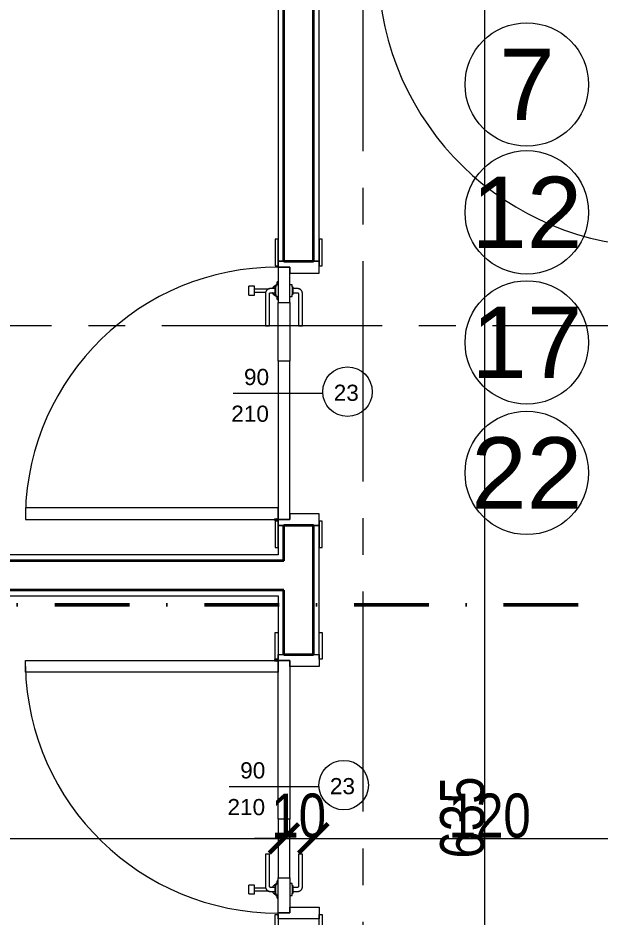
# Model space of a CAD drawing. Header units: millimetres. Extents: x 1373 to 40779, y 1939 to 6439.
# Drawn here: x 13699.9 to 13898, y 4015.2 to 4321.4 of the extents above; entities that cross this region are included whole.
import ezdxf
from ezdxf.enums import TextEntityAlignment as Align

# ---------------------------------------------------------------- set-up
doc = ezdxf.new("R2010")
doc.units = ezdxf.units.MM
doc.linetypes.add('DASHDOTX2', pattern=[50.8, 25.4, -12.7, 0, -12.7])
doc.linetypes.add('IMPORT-CENTER2', pattern=[112.5, 75, -12.5, 12.5, -12.5])
for name, color, linetype, lineweight in [('A-DETL', 6, 'Continuous', 30), ('A-DOOR', 31, 'Continuous', 18), ('A-DOOR-FRAM', 31, 'Continuous', 18), ('A-DOOR-IDEN', 31, 'Continuous', 18), ('A-WALL', 20, 'Continuous', 9), ('A-WALL-FNSH', 113, 'Continuous', 18), ('ESYA', 3, 'Continuous', 25), ('kest', 4, 'DASHDOTX2', 50), ('OLCUIC', 241, 'Continuous', 20), ('S-GRID', 252, 'IMPORT-CENTER2', 5)]:
    doc.layers.add(name, color=color, linetype=linetype, lineweight=lineweight)
doc.layers.add('Çember', color=7, linetype='Continuous')
doc.styles.add('50', font='arial.ttf', dxfattribs={"width": 0.8})
doc.styles.add('arial_1_18', font='arial.ttf', dxfattribs={"height": 0.2})
doc.styles.add('Arial_4', font='arial.ttf', dxfattribs={"height": 5.5})
doc.dimstyles.new('NERGİS', dxfattribs={"dimtxt": 15, "dimasz": 10, "dimexe": 20, "dimexo": 150, "dimgap": 0, "dimtad": 1, "dimdec": 0, "dimzin": 1, "dimtxsty": '50', "dimblk": 'ARCHTICK', "dimcen": 0, "dimse1": 1, "dimse2": 1, "dimclrd": 56, "dimclrt": 56, "dimazin": 3, "dimtfac": 1, "dimtdec": 0, "dimtix": 1, "dimtmove": 2, "dimatfit": 2, "dimldrblk": 'DOTSMALL', "dimlwd": 0, "dimlwe": -1, "dimarcsym": 0})

# ---------------------------------------------------------------- blocks, each defined once
blk = doc.blocks.new('_MB_KAPI_CAMLI_B - _m_kapı_100_camlı-2073306-1_ NORMAL KAT')
at = {"layer": 'A-DOOR'}
for p, q in [((34, -3.7), (23, -3.7)), ((23, -3.7), (23, -5.1)), ((23, -5.1), (34, -5.1)), ((34.3, -5.4), (34.3, -6.9)), ((35.7, -6.9), (35.7, -5.4)), ((-53, -12), (-53, -8)), ((-53, -8), (11, -8)), ((11, -8), (11, -12)), ((31, -8), (11, -8)), ((31, -12), (31, -8)), ((31, -8), (43, -8)), ((33, -7.2), (33, -8)), ((33.09, -7.2), (33, -7.2)), ((33.67, -7.2), (33, -7.2)), ((33.67, -7.2), (36.33, -7.2)), ((33.78, -6.9), (33.78, -7.2)), ((33.94, -6.9), (33.78, -6.9)), ((36.22, -6.9), (33.78, -6.9)), ((36.22, -6.9), (36.06, -6.9)), ((36.22, -7.2), (36.22, -6.9)), ((37, -7.2), (36.33, -7.2)), ((37, -7.2), (36.91, -7.2)), ((37, -8), (37, -7.2)), ((43, -8), (43, -12)), ((-53, -108), (-53, -12)), ((-53, -12), (-49, -12)), ((11, -12), (-53, -12)), ((-49, -12), (-49, -108)), ((11, -12), (31, -12)), ((43, -12), (31, -12)), ((32, -12), (32, -12.3)), ((33, -12), (33, -12.8)), ((37, -12.8), (37, -12)), ((38, -12.3), (38, -12)), ((45, -12), (43, -12)), ((34, -14.9), (23, -14.9)), ((23, -14.9), (23, -16.3)), ((33.04, -12.3), (32, -12.3)), ((33, -12.8), (33.67, -12.8)), ((33, -12.8), (33.09, -12.8)), ((36.33, -12.8), (33.67, -12.8)), ((33.78, -12.8), (33.78, -13.1)), ((33.78, -13.1), (36.22, -13.1)), ((33.78, -13.1), (33.94, -13.1)), ((34.3, -13.1), (34.3, -14.6)), ((35.5, -20), (35.5, -15)), ((35.7, -14.6), (35.7, -13.1)), ((36.06, -13.1), (36.22, -13.1)), ((36.22, -13.1), (36.22, -12.8)), ((36.33, -12.8), (37, -12.8)), ((36.91, -12.8), (37, -12.8)), ((38, -12.3), (36.96, -12.3)), ((23, -16.3), (34, -16.3)), ((34.5, -16.05), (34.5, -20)), ((33.5, -20), (33.5, -22)), ((35, -20), (33.5, -20)), ((36.5, -20), (35, -20)), ((36.5, -22), (36.5, -20)), ((35, -22), (33.5, -22)), ((36.5, -22), (35, -22)), ((-49, -108), (-53, -108))]:
    blk.add_line(p, q, dxfattribs=at)
at = {"layer": 'A-DOOR', "flags": 128}
for points in [[(35.7, -5.4), (35.7, -5.33), (35.69, -5.26), (35.69, -5.2), (35.68, -5.13), (35.67, -5.06), (35.65, -5), (35.63, -4.93), (35.61, -4.87), (35.59, -4.8), (35.57, -4.74), (35.54, -4.68), (35.51, -4.61), (35.48, -4.56), (35.44, -4.5), (35.4, -4.44), (35.36, -4.38), (35.32, -4.33), (35.28, -4.28), (35.23, -4.23), (35.18, -4.18), (35.13, -4.13), (35.08, -4.09), (35.03, -4.05), (34.97, -4.01), (34.92, -3.97), (34.86, -3.93), (34.8, -3.9), (34.74, -3.87), (34.68, -3.84), (34.62, -3.82), (34.55, -3.79), (34.49, -3.77), (34.42, -3.75), (34.36, -3.74), (34.29, -3.72), (34.22, -3.71), (34.15, -3.71), (34.09, -3.7), (34.02, -3.7), (34, -3.7)], [(34, -5.1), (34.01, -5.1), (34.02, -5.1), (34.04, -5.1), (34.05, -5.1), (34.06, -5.11), (34.07, -5.11), (34.08, -5.11), (34.09, -5.12), (34.11, -5.12), (34.12, -5.12), (34.13, -5.13), (34.14, -5.13), (34.15, -5.14), (34.16, -5.15), (34.17, -5.15), (34.18, -5.16), (34.19, -5.17), (34.2, -5.17), (34.21, -5.18), (34.22, -5.19), (34.22, -5.2), (34.23, -5.21), (34.24, -5.22), (34.25, -5.23), (34.25, -5.24), (34.26, -5.25), (34.26, -5.26), (34.27, -5.27), (34.28, -5.28), (34.28, -5.29), (34.28, -5.3), (34.29, -5.31), (34.29, -5.33), (34.29, -5.34), (34.3, -5.35), (34.3, -5.36), (34.3, -5.37), (34.3, -5.38), (34.3, -5.4), (34.3, -5.4)], [(33.08, -12.55), (33.06, -12.47), (33.04, -12.39), (33.02, -12.31), (33.02, -12.3)], [(34.19, -13.83), (34.12, -13.8), (34.05, -13.76), (33.98, -13.72), (33.91, -13.68), (33.85, -13.63), (33.78, -13.59), (33.72, -13.54), (33.66, -13.48), (33.6, -13.43), (33.54, -13.37), (33.49, -13.31), (33.44, -13.25), (33.39, -13.19), (33.34, -13.12), (33.3, -13.06), (33.26, -12.99), (33.22, -12.92), (33.19, -12.84), (33.15, -12.77)], [(34, -16.3), (34.07, -16.3), (34.14, -16.29), (34.2, -16.29), (34.27, -16.28), (34.34, -16.27), (34.4, -16.25), (34.47, -16.23), (34.53, -16.21), (34.6, -16.19), (34.66, -16.17), (34.72, -16.14), (34.79, -16.11), (34.84, -16.08), (34.9, -16.04), (34.96, -16), (35.02, -15.96), (35.07, -15.92), (35.12, -15.88), (35.17, -15.83), (35.22, -15.78), (35.27, -15.73), (35.31, -15.68), (35.35, -15.63), (35.39, -15.57), (35.43, -15.52), (35.47, -15.46), (35.5, -15.4), (35.53, -15.34), (35.56, -15.28), (35.58, -15.22), (35.61, -15.15), (35.63, -15.09), (35.65, -15.02), (35.66, -14.96), (35.68, -14.89), (35.69, -14.82), (35.69, -14.75), (35.7, -14.69), (35.7, -14.62), (35.7, -14.6)], [(34.3, -14.6), (34.3, -14.61), (34.3, -14.62), (34.3, -14.64), (34.3, -14.65), (34.29, -14.66), (34.29, -14.67), (34.29, -14.68), (34.28, -14.69), (34.28, -14.71), (34.28, -14.72), (34.27, -14.73), (34.27, -14.74), (34.26, -14.75), (34.25, -14.76), (34.25, -14.77), (34.24, -14.78), (34.23, -14.79), (34.23, -14.8), (34.22, -14.81), (34.21, -14.82), (34.2, -14.82), (34.19, -14.83), (34.18, -14.84), (34.17, -14.85), (34.16, -14.85), (34.15, -14.86), (34.14, -14.86), (34.13, -14.87), (34.12, -14.88), (34.11, -14.88), (34.1, -14.88), (34.09, -14.89), (34.07, -14.89), (34.06, -14.89), (34.05, -14.9), (34.04, -14.9), (34.03, -14.9), (34.02, -14.9), (34, -14.9), (34, -14.9)], [(34.32, -13.91), (34.3, -13.9), (34.29, -13.88), (34.27, -13.87), (34.25, -13.86), (34.23, -13.85), (34.21, -13.84), (34.2, -13.83), (34.19, -13.83)], [(35.81, -13.83), (35.79, -13.84), (35.77, -13.85), (35.75, -13.86), (35.73, -13.87), (35.72, -13.88), (35.7, -13.89), (35.68, -13.91)], [(36.82, -12.83), (36.78, -12.91), (36.74, -12.98), (36.7, -13.05), (36.66, -13.11), (36.62, -13.18), (36.57, -13.24), (36.52, -13.3), (36.46, -13.36), (36.41, -13.42), (36.35, -13.48), (36.29, -13.53), (36.23, -13.58), (36.16, -13.63), (36.1, -13.67), (36.03, -13.72), (35.96, -13.75), (35.89, -13.79), (35.82, -13.83), (35.81, -13.83)], [(36.98, -12.3), (36.96, -12.38), (36.95, -12.46), (36.93, -12.53), (36.9, -12.61)]]:
    blk.add_lwpolyline(points, dxfattribs=at)
at = {"layer": 'A-DOOR'}
blk.add_circle((-53.06, -12.77), 0.42, dxfattribs=at)
blk.add_arc((-53, -12), 96.02, 271.2913, 0, dxfattribs=at)
at = {"layer": 'A-DOOR-FRAM'}
for p, q in [((-62.5, 12), (-62.5, 13)), ((-62.5, 13), (-53.5, 13)), ((-53.5, 13), (-53.5, 12)), ((43.5, 12), (43.5, 13)), ((43.5, 13), (52.5, 13)), ((52.5, 13), (52.5, 12)), ((-53.5, 12), (-62.5, 12)), ((-55, -12), (-55, 12)), ((-55, 12), (-51, 12)), ((-51, 12), (-51, -8)), ((41, 12), (45, 12)), ((41, -8), (41, 12)), ((52.5, 12), (43.5, 12)), ((45, 12), (45, -12)), ((-53, -8), (-53, -12)), ((-51, -8), (-53, -8)), ((43, -8), (41, -8)), ((43, -12), (43, -8)), ((-62.5, -12), (-53.5, -12)), ((-62.5, -13), (-62.5, -12)), ((-53, -12), (-55, -12)), ((-53.5, -12), (-53.5, -13)), ((45, -12), (43, -12)), ((43.5, -12), (52.5, -12)), ((43.5, -13), (43.5, -12)), ((52.5, -12), (52.5, -13)), ((-53.5, -13), (-62.5, -13)), ((52.5, -13), (43.5, -13))]:
    blk.add_line(p, q, dxfattribs=at)
blk = doc.blocks.new('_MB_KAPI_CAMLI_B - _m_kapı_90_camlı-2078664-1_ NORMAL KAT')
at = {"layer": 'A-DOOR'}
for p, q in [((-44, 93), (-48, 93)), ((-48, 93), (-48, 7)), ((-44, 7), (-44, 93)), ((28.5, 17), (28.5, 15)), ((28.5, 17), (30, 17)), ((30, 17), (31.5, 17)), ((31.5, 15), (31.5, 17)), ((28.5, 15), (30, 15)), ((29.5, 15), (29.5, 11.05)), ((30, 15), (31.5, 15)), ((30.5, 10), (30.5, 15)), ((29, 11.3), (18, 11.3)), ((18, 11.3), (18, 9.9)), ((18, 9.9), (29, 9.9)), ((29.3, 9.6), (29.3, 8.1)), ((30.7, 8.1), (30.7, 9.6)), ((-48, 7), (-44, 7)), ((6, 7), (-48, 7)), ((-48, 7), (-48, 3)), ((6, 3), (6, 7)), ((6, 7), (26, 7)), ((38, 7), (26, 7)), ((26, 7), (26, 3)), ((27, 7.3), (27, 7)), ((27, 7.3), (28.04, 7.3)), ((28, 7.8), (28, 7)), ((28.09, 7.8), (28, 7.8)), ((28.67, 7.8), (28, 7.8)), ((28.67, 7.8), (31.33, 7.8)), ((28.78, 8.1), (28.78, 7.8)), ((28.94, 8.1), (28.78, 8.1)), ((31.22, 8.1), (28.78, 8.1)), ((31.22, 8.1), (31.06, 8.1)), ((31.22, 7.8), (31.22, 8.1)), ((32, 7.8), (31.33, 7.8)), ((32, 7.8), (31.91, 7.8)), ((31.96, 7.3), (33, 7.3)), ((32, 7), (32, 7.8)), ((33, 7), (33, 7.3)), ((40, 7), (38, 7)), ((38, 3), (38, 7)), ((-48, 3), (6, 3)), ((26, 3), (6, 3)), ((29, 0.1), (18, 0.1)), ((18, 0.1), (18, -1.3)), ((26, 3), (38, 3)), ((28, 3), (28, 2.2)), ((28, 2.2), (28.67, 2.2)), ((28, 2.2), (28.09, 2.2)), ((31.33, 2.2), (28.67, 2.2)), ((28.78, 2.2), (28.78, 1.9)), ((28.78, 1.9), (31.22, 1.9)), ((28.78, 1.9), (28.94, 1.9)), ((29.3, 1.9), (29.3, 0.4)), ((30.7, 0.4), (30.7, 1.9)), ((31.06, 1.9), (31.22, 1.9)), ((31.22, 1.9), (31.22, 2.2)), ((31.33, 2.2), (32, 2.2)), ((31.91, 2.2), (32, 2.2)), ((32, 2.2), (32, 3)), ((18, -1.3), (29, -1.3))]:
    blk.add_line(p, q, dxfattribs=at)
at = {"layer": 'A-DOOR', "flags": 128}
for points in [[(30.7, 9.6), (30.7, 9.67), (30.69, 9.74), (30.69, 9.8), (30.68, 9.87), (30.67, 9.94), (30.65, 10), (30.63, 10.07), (30.61, 10.13), (30.59, 10.2), (30.57, 10.26), (30.54, 10.32), (30.51, 10.39), (30.48, 10.44), (30.44, 10.5), (30.4, 10.56), (30.36, 10.62), (30.32, 10.67), (30.28, 10.72), (30.23, 10.77), (30.18, 10.82), (30.13, 10.87), (30.08, 10.91), (30.03, 10.95), (29.97, 10.99), (29.92, 11.03), (29.86, 11.07), (29.8, 11.1), (29.74, 11.13), (29.68, 11.16), (29.62, 11.18), (29.55, 11.21), (29.49, 11.23), (29.42, 11.25), (29.36, 11.26), (29.29, 11.28), (29.22, 11.29), (29.15, 11.29), (29.09, 11.3), (29.02, 11.3), (29, 11.3)], [(29, 9.9), (29.01, 9.9), (29.02, 9.9), (29.04, 9.9), (29.05, 9.9), (29.06, 9.89), (29.07, 9.89), (29.08, 9.89), (29.09, 9.88), (29.11, 9.88), (29.12, 9.88), (29.13, 9.87), (29.14, 9.87), (29.15, 9.86), (29.16, 9.85), (29.17, 9.85), (29.18, 9.84), (29.19, 9.83), (29.2, 9.83), (29.21, 9.82), (29.22, 9.81), (29.22, 9.8), (29.23, 9.79), (29.24, 9.78), (29.25, 9.77), (29.25, 9.76), (29.26, 9.75), (29.26, 9.74), (29.27, 9.73), (29.28, 9.72), (29.28, 9.71), (29.28, 9.7), (29.29, 9.69), (29.29, 9.67), (29.29, 9.66), (29.3, 9.65), (29.3, 9.64), (29.3, 9.63), (29.3, 9.62), (29.3, 9.6), (29.3, 9.6)], [(28.02, 7.3), (28.04, 7.38), (28.05, 7.46), (28.07, 7.53), (28.1, 7.61)], [(28.18, 7.83), (28.22, 7.91), (28.26, 7.98), (28.3, 8.05), (28.34, 8.11), (28.38, 8.18), (28.43, 8.24), (28.48, 8.3), (28.54, 8.36), (28.59, 8.42), (28.65, 8.48), (28.71, 8.53), (28.77, 8.58), (28.84, 8.63), (28.9, 8.67), (28.97, 8.72), (29.04, 8.75), (29.11, 8.79), (29.18, 8.83), (29.19, 8.83)], [(29.19, 8.83), (29.21, 8.84), (29.23, 8.85), (29.25, 8.86), (29.27, 8.87), (29.28, 8.88), (29.3, 8.89), (29.32, 8.91)], [(30.68, 8.91), (30.7, 8.9), (30.71, 8.88), (30.73, 8.87), (30.75, 8.86), (30.77, 8.85), (30.79, 8.84), (30.8, 8.83), (30.81, 8.83)], [(30.81, 8.83), (30.88, 8.8), (30.95, 8.76), (31.02, 8.72), (31.09, 8.68), (31.15, 8.63), (31.22, 8.59), (31.28, 8.54), (31.34, 8.48), (31.4, 8.43), (31.46, 8.37), (31.51, 8.31), (31.56, 8.25), (31.61, 8.19), (31.66, 8.12), (31.7, 8.06), (31.74, 7.99), (31.78, 7.92), (31.81, 7.84), (31.85, 7.77)], [(31.92, 7.55), (31.94, 7.47), (31.96, 7.39), (31.98, 7.31), (31.98, 7.3)], [(29, -1.3), (29.07, -1.3), (29.14, -1.29), (29.2, -1.29), (29.27, -1.28), (29.34, -1.27), (29.4, -1.25), (29.47, -1.23), (29.53, -1.21), (29.6, -1.19), (29.66, -1.17), (29.72, -1.14), (29.79, -1.11), (29.84, -1.08), (29.9, -1.04), (29.96, -1), (30.02, -0.96), (30.07, -0.92), (30.12, -0.88), (30.17, -0.83), (30.22, -0.78), (30.27, -0.73), (30.31, -0.68), (30.35, -0.63), (30.39, -0.57), (30.43, -0.52), (30.47, -0.46), (30.5, -0.4), (30.53, -0.34), (30.56, -0.28), (30.58, -0.22), (30.61, -0.15), (30.63, -0.09), (30.65, -0.02), (30.66, 0.04), (30.68, 0.11), (30.69, 0.18), (30.69, 0.25), (30.7, 0.31), (30.7, 0.38), (30.7, 0.4)], [(29.3, 0.4), (29.3, 0.39), (29.3, 0.38), (29.3, 0.36), (29.3, 0.35), (29.29, 0.34), (29.29, 0.33), (29.29, 0.32), (29.28, 0.31), (29.28, 0.29), (29.28, 0.28), (29.27, 0.27), (29.27, 0.26), (29.26, 0.25), (29.25, 0.24), (29.25, 0.23), (29.24, 0.22), (29.23, 0.21), (29.23, 0.2), (29.22, 0.19), (29.21, 0.18), (29.2, 0.18), (29.19, 0.17), (29.18, 0.16), (29.17, 0.15), (29.16, 0.15), (29.15, 0.14), (29.14, 0.14), (29.13, 0.13), (29.12, 0.12), (29.11, 0.12), (29.1, 0.12), (29.09, 0.11), (29.07, 0.11), (29.06, 0.11), (29.05, 0.1), (29.04, 0.1), (29.03, 0.1), (29.02, 0.1), (29, 0.1), (29, 0.1)]]:
    blk.add_lwpolyline(points, dxfattribs=at)
at = {"layer": 'A-DOOR'}
blk.add_circle((-48.06, 7.77), 0.42, dxfattribs=at)
blk.add_arc((-48, 7), 86.02, 0, 88.6357, dxfattribs=at)
at = {"layer": 'A-DOOR-FRAM'}
for p, q in [((-48.5, 8), (-57.5, 8)), ((-57.5, 8), (-57.5, 7)), ((-57.5, 7), (-48.5, 7)), ((-48, 7), (-50, 7)), ((-50, 7), (-50, -7)), ((-48.5, 7), (-48.5, 8)), ((-48, 3), (-48, 7)), ((40, 7), (38, 7)), ((38, 7), (38, 3)), ((47.5, 8), (38.5, 8)), ((38.5, 8), (38.5, 7)), ((38.5, 7), (47.5, 7)), ((40, -7), (40, 7)), ((47.5, 7), (47.5, 8)), ((-46, 3), (-48, 3)), ((-46, -7), (-46, 3)), ((38, 3), (36, 3)), ((36, 3), (36, -7)), ((-48.5, -7), (-57.5, -7)), ((-57.5, -7), (-57.5, -8)), ((-57.5, -8), (-48.5, -8)), ((-50, -7), (-46, -7)), ((-48.5, -8), (-48.5, -7)), ((36, -7), (40, -7)), ((47.5, -7), (38.5, -7)), ((38.5, -7), (38.5, -8)), ((38.5, -8), (47.5, -8)), ((47.5, -8), (47.5, -7))]:
    blk.add_line(p, q, dxfattribs=at)
blk = doc.blocks.new('_MB_KAPI_CAMLI_B - _m_kapı_90_camlı-2078673-1_ NORMAL KAT')
at = {"layer": 'A-DOOR'}
for p, q in [((29, 1.3), (18, 1.3)), ((18, 1.3), (18, -0.1)), ((-48, -7), (-48, -3)), ((-48, -3), (6, -3)), ((6, -3), (6, -7)), ((26, -3), (6, -3)), ((18, -0.1), (29, -0.1)), ((26, -7), (26, -3)), ((26, -3), (38, -3)), ((28, -2.2), (28, -3)), ((28.09, -2.2), (28, -2.2)), ((28.67, -2.2), (28, -2.2)), ((28.67, -2.2), (31.33, -2.2)), ((28.78, -1.9), (28.78, -2.2)), ((28.94, -1.9), (28.78, -1.9)), ((31.22, -1.9), (28.78, -1.9)), ((29.3, -0.4), (29.3, -1.9)), ((30.7, -1.9), (30.7, -0.4)), ((31.22, -1.9), (31.06, -1.9)), ((31.22, -2.2), (31.22, -1.9)), ((32, -2.2), (31.33, -2.2)), ((32, -2.2), (31.91, -2.2)), ((32, -3), (32, -2.2)), ((38, -3), (38, -7)), ((-48, -93), (-48, -7)), ((-48, -7), (-44, -7)), ((6, -7), (-48, -7)), ((-44, -7), (-44, -93)), ((6, -7), (26, -7)), ((38, -7), (26, -7)), ((27, -7), (27, -7.3)), ((28.04, -7.3), (27, -7.3)), ((28, -7), (28, -7.8)), ((28, -7.8), (28.67, -7.8)), ((28, -7.8), (28.09, -7.8)), ((31.33, -7.8), (28.67, -7.8)), ((28.78, -7.8), (28.78, -8.1)), ((28.78, -8.1), (31.22, -8.1)), ((28.78, -8.1), (28.94, -8.1)), ((29.3, -8.1), (29.3, -9.6)), ((30.7, -9.6), (30.7, -8.1)), ((31.06, -8.1), (31.22, -8.1)), ((31.22, -8.1), (31.22, -7.8)), ((31.33, -7.8), (32, -7.8)), ((31.91, -7.8), (32, -7.8)), ((33, -7.3), (31.96, -7.3)), ((32, -7.8), (32, -7)), ((33, -7.3), (33, -7)), ((40, -7), (38, -7)), ((29, -9.9), (18, -9.9)), ((18, -9.9), (18, -11.3)), ((18, -11.3), (29, -11.3)), ((29.5, -11.05), (29.5, -15)), ((30.5, -15), (30.5, -10)), ((28.5, -15), (28.5, -17)), ((30, -15), (28.5, -15)), ((31.5, -15), (30, -15)), ((31.5, -17), (31.5, -15)), ((30, -17), (28.5, -17)), ((31.5, -17), (30, -17)), ((-44, -93), (-48, -93))]:
    blk.add_line(p, q, dxfattribs=at)
at = {"layer": 'A-DOOR', "flags": 128}
for points in [[(30.7, -0.4), (30.7, -0.33), (30.69, -0.26), (30.69, -0.2), (30.68, -0.13), (30.67, -0.06), (30.65, 0), (30.63, 0.07), (30.61, 0.13), (30.59, 0.2), (30.57, 0.26), (30.54, 0.32), (30.51, 0.39), (30.48, 0.44), (30.44, 0.5), (30.4, 0.56), (30.36, 0.62), (30.32, 0.67), (30.28, 0.72), (30.23, 0.77), (30.18, 0.82), (30.13, 0.87), (30.08, 0.91), (30.03, 0.95), (29.97, 0.99), (29.92, 1.03), (29.86, 1.07), (29.8, 1.1), (29.74, 1.13), (29.68, 1.16), (29.62, 1.18), (29.55, 1.21), (29.49, 1.23), (29.42, 1.25), (29.36, 1.26), (29.29, 1.28), (29.22, 1.29), (29.15, 1.29), (29.09, 1.3), (29.02, 1.3), (29, 1.3)], [(29, -0.1), (29.01, -0.1), (29.02, -0.1), (29.04, -0.1), (29.05, -0.1), (29.06, -0.11), (29.07, -0.11), (29.08, -0.11), (29.09, -0.12), (29.11, -0.12), (29.12, -0.12), (29.13, -0.13), (29.14, -0.13), (29.15, -0.14), (29.16, -0.15), (29.17, -0.15), (29.18, -0.16), (29.19, -0.17), (29.2, -0.17), (29.21, -0.18), (29.22, -0.19), (29.22, -0.2), (29.23, -0.21), (29.24, -0.22), (29.25, -0.23), (29.25, -0.24), (29.26, -0.25), (29.26, -0.26), (29.27, -0.27), (29.28, -0.28), (29.28, -0.29), (29.28, -0.3), (29.29, -0.31), (29.29, -0.33), (29.29, -0.34), (29.3, -0.35), (29.3, -0.36), (29.3, -0.37), (29.3, -0.38), (29.3, -0.4), (29.3, -0.4)], [(28.08, -7.55), (28.06, -7.47), (28.04, -7.39), (28.02, -7.31), (28.02, -7.3)], [(29.19, -8.83), (29.12, -8.8), (29.05, -8.76), (28.98, -8.72), (28.91, -8.68), (28.85, -8.63), (28.78, -8.59), (28.72, -8.54), (28.66, -8.48), (28.6, -8.43), (28.54, -8.37), (28.49, -8.31), (28.44, -8.25), (28.39, -8.19), (28.34, -8.12), (28.3, -8.06), (28.26, -7.99), (28.22, -7.92), (28.19, -7.84), (28.15, -7.77)], [(29.32, -8.91), (29.3, -8.9), (29.29, -8.88), (29.27, -8.87), (29.25, -8.86), (29.23, -8.85), (29.21, -8.84), (29.2, -8.83), (29.19, -8.83)], [(30.81, -8.83), (30.79, -8.84), (30.77, -8.85), (30.75, -8.86), (30.73, -8.87), (30.72, -8.88), (30.7, -8.89), (30.68, -8.91)], [(31.82, -7.83), (31.78, -7.91), (31.74, -7.98), (31.7, -8.05), (31.66, -8.11), (31.62, -8.18), (31.57, -8.24), (31.52, -8.3), (31.46, -8.36), (31.41, -8.42), (31.35, -8.48), (31.29, -8.53), (31.23, -8.58), (31.16, -8.63), (31.1, -8.67), (31.03, -8.72), (30.96, -8.75), (30.89, -8.79), (30.82, -8.83), (30.81, -8.83)], [(31.98, -7.3), (31.96, -7.38), (31.95, -7.46), (31.93, -7.53), (31.9, -7.61)], [(29, -11.3), (29.07, -11.3), (29.14, -11.29), (29.2, -11.29), (29.27, -11.28), (29.34, -11.27), (29.4, -11.25), (29.47, -11.23), (29.53, -11.21), (29.6, -11.19), (29.66, -11.17), (29.72, -11.14), (29.79, -11.11), (29.84, -11.08), (29.9, -11.04), (29.96, -11), (30.02, -10.96), (30.07, -10.92), (30.12, -10.88), (30.17, -10.83), (30.22, -10.78), (30.27, -10.73), (30.31, -10.68), (30.35, -10.63), (30.39, -10.57), (30.43, -10.52), (30.47, -10.46), (30.5, -10.4), (30.53, -10.34), (30.56, -10.28), (30.58, -10.22), (30.61, -10.15), (30.63, -10.09), (30.65, -10.02), (30.66, -9.96), (30.68, -9.89), (30.69, -9.82), (30.69, -9.75), (30.7, -9.69), (30.7, -9.62), (30.7, -9.6)], [(29.3, -9.6), (29.3, -9.61), (29.3, -9.62), (29.3, -9.64), (29.3, -9.65), (29.29, -9.66), (29.29, -9.67), (29.29, -9.68), (29.28, -9.69), (29.28, -9.71), (29.28, -9.72), (29.27, -9.73), (29.27, -9.74), (29.26, -9.75), (29.25, -9.76), (29.25, -9.77), (29.24, -9.78), (29.23, -9.79), (29.23, -9.8), (29.22, -9.81), (29.21, -9.82), (29.2, -9.82), (29.19, -9.83), (29.18, -9.84), (29.17, -9.85), (29.16, -9.85), (29.15, -9.86), (29.14, -9.86), (29.13, -9.87), (29.12, -9.88), (29.11, -9.88), (29.1, -9.88), (29.09, -9.89), (29.07, -9.89), (29.06, -9.89), (29.05, -9.9), (29.04, -9.9), (29.03, -9.9), (29.02, -9.9), (29, -9.9), (29, -9.9)]]:
    blk.add_lwpolyline(points, dxfattribs=at)
at = {"layer": 'A-DOOR'}
blk.add_circle((-48.06, -7.77), 0.42, dxfattribs=at)
blk.add_arc((-48, -7), 86.02, 271.3643, 0, dxfattribs=at)
at = {"layer": 'A-DOOR-FRAM'}
for p, q in [((-57.5, 7), (-57.5, 8)), ((-57.5, 8), (-48.5, 8)), ((-48.5, 7), (-57.5, 7)), ((-50, -7), (-50, 7)), ((-50, 7), (-46, 7)), ((-48.5, 8), (-48.5, 7)), ((-46, 7), (-46, -3)), ((36, 7), (40, 7)), ((36, -3), (36, 7)), ((38.5, 7), (38.5, 8)), ((38.5, 8), (47.5, 8)), ((47.5, 7), (38.5, 7)), ((40, 7), (40, -7)), ((47.5, 8), (47.5, 7)), ((-48, -3), (-48, -7)), ((-46, -3), (-48, -3)), ((38, -3), (36, -3)), ((38, -7), (38, -3)), ((-57.5, -7), (-48.5, -7)), ((-57.5, -8), (-57.5, -7)), ((-48.5, -8), (-57.5, -8)), ((-48, -7), (-50, -7)), ((-48.5, -7), (-48.5, -8)), ((40, -7), (38, -7)), ((38.5, -7), (47.5, -7)), ((38.5, -8), (38.5, -7)), ((47.5, -8), (38.5, -8)), ((47.5, -7), (47.5, -8))]:
    blk.add_line(p, q, dxfattribs=at)
blk = doc.blocks.new('emrah_2mm - emrah_2mm-1801637-1_ NORMAL KAT')
at = {"layer": 'A-DOOR-IDEN'}
blk.add_line((0.2205, 0), (-0.085, 0), dxfattribs=at)
blk.add_circle((0.3046, 0.0056), 0.0843, dxfattribs=at)
blk = doc.blocks.new('_ArchTick')
at = {"color": 0, "linetype": 'ByBlock', "const_width": 0.15}
blk.add_lwpolyline([(-0.5, -0.5), (0.5, 0.5)], dxfattribs=at)
blk = doc.blocks.new('*D17844')
at = {"layer": 'Defpoints', "color": 0, "transparency": 16777216}
for p in [(13320.71, 4061.98), (13790.42, 4061.98), (13790.42, 4041.98)]:
    blk.add_point(p, dxfattribs=at)
at = {"layer": 'OLCUIC', "color": 56, "lineweight": 0, "transparency": 16777216}
blk.add_line((13320.71, 4041.98), (13790.42, 4041.98), dxfattribs=at)
at = {"layer": 'OLCUIC', "color": 56, "lineweight": 0, "transparency": 16777216, "xscale": 10, "yscale": 10, "zscale": 10, "rotation": 180}
blk.add_blockref('_ArchTick', (13320.71, 4041.98), dxfattribs=at)
at = {"layer": 'OLCUIC', "color": 56, "lineweight": 0, "transparency": 16777216, "xscale": 10, "yscale": 10, "zscale": 10}
blk.add_blockref('_ArchTick', (13790.42, 4041.98), dxfattribs=at)
at = {"layer": 'OLCUIC', "color": 56, "transparency": 16777216, "insert": (13555.56, 4049.64), "char_height": 15, "width": 0.7968, "attachment_point": 5, "style": '50'}
blk.add_mtext('470', dxfattribs=at)
blk = doc.blocks.new('_DotSmall')
at = {"layer": 'ESYA', "color": 0, "const_width": 0.5}
blk.add_lwpolyline([(-0.0625, 0, 1), (0.0625, 0, 1)], format="xyb", close=True, dxfattribs=at)
blk = doc.blocks.new('*D17845')
at = {"layer": 'Defpoints', "color": 0, "transparency": 16777216}
for p in [(13790.42, 4061.98), (13800.42, 4061.98), (13800.42, 4041.98)]:
    blk.add_point(p, dxfattribs=at)
at = {"layer": 'OLCUIC', "color": 56, "lineweight": 0, "transparency": 16777216}
for p, q in [((13790.42, 4041.98), (13780.42, 4041.98)), ((13790.42, 4041.98), (13800.42, 4041.98)), ((13800.42, 4041.98), (13810.42, 4041.98))]:
    blk.add_line(p, q, dxfattribs=at)
at = {"layer": 'OLCUIC', "color": 56, "lineweight": 0, "transparency": 16777216, "xscale": 10, "yscale": 10, "zscale": 10}
blk.add_blockref('_ArchTick', (13790.42, 4041.98), dxfattribs=at)
at = {"layer": 'OLCUIC', "color": 56, "lineweight": 0, "transparency": 16777216, "xscale": 10, "yscale": 10, "zscale": 10, "rotation": 180}
blk.add_blockref('_ArchTick', (13800.42, 4041.98), dxfattribs=at)
at = {"layer": 'OLCUIC', "color": 56, "transparency": 16777216, "insert": (13795.42, 4049.64), "char_height": 15, "width": 1.1952, "attachment_point": 5, "style": '50'}
blk.add_mtext('10', dxfattribs=at)
blk = doc.blocks.new('*D17846')
at = {"layer": 'Defpoints', "color": 0, "transparency": 16777216}
for p in [(13800.42, 4061.98), (13920.42, 4061.98), (13920.42, 4041.98)]:
    blk.add_point(p, dxfattribs=at)
at = {"layer": 'OLCUIC', "color": 56, "lineweight": 0, "transparency": 16777216}
blk.add_line((13800.42, 4041.98), (13920.42, 4041.98), dxfattribs=at)
at = {"layer": 'OLCUIC', "color": 56, "lineweight": 0, "transparency": 16777216, "xscale": 10, "yscale": 10, "zscale": 10, "rotation": 180}
blk.add_blockref('_ArchTick', (13800.42, 4041.98), dxfattribs=at)
at = {"layer": 'OLCUIC', "color": 56, "lineweight": 0, "transparency": 16777216, "xscale": 10, "yscale": 10, "zscale": 10}
blk.add_blockref('_ArchTick', (13920.42, 4041.98), dxfattribs=at)
at = {"layer": 'OLCUIC', "color": 56, "transparency": 16777216, "insert": (13860.42, 4049.64), "char_height": 15, "width": 0.7968, "attachment_point": 5, "style": '50'}
blk.add_mtext('120', dxfattribs=at)
blk = doc.blocks.new('*D17968')
at = {"layer": 'Defpoints', "color": 0, "transparency": 16777216}
for p in [(13838.82, 4366.56), (13858.82, 4366.56), (13838.82, 3731.56)]:
    blk.add_point(p, dxfattribs=at)
at = {"layer": 'OLCUIC', "color": 56, "lineweight": 0, "transparency": 16777216}
blk.add_line((13858.82, 3731.56), (13858.82, 4366.56), dxfattribs=at)
at = {"layer": 'OLCUIC', "color": 56, "lineweight": 0, "transparency": 16777216, "xscale": 10, "yscale": 10, "zscale": 10}
for p, rotation in [((13858.82, 4366.56), 90), ((13858.82, 3731.56), 270)]:
    blk.add_blockref('_ArchTick', p, dxfattribs=dict(at, rotation=rotation))
at = {"layer": 'OLCUIC', "color": 56, "transparency": 16777216, "insert": (13851.16, 4049.06), "char_height": 15, "width": 1.1952, "attachment_point": 5, "rotation": 90, "style": '50'}
blk.add_mtext('635', dxfattribs=at)
blk = doc.blocks.new('KESİT')
at = {"layer": 'kest'}
blk.add_line((12999.87, 4121.54), (15977.83, 4121.54), dxfattribs=at)

msp = doc.modelspace()

# ---------------------------------------------------------------- linework, layer by layer
at = {"layer": 'A-WALL', "lineweight": 35}
for p, q in [((13790.42, 4238.56), (13790.42, 4366.56)), ((13800.42, 4238.56), (13800.42, 4366.56)), ((13790.42, 4238.56), (13800.42, 4238.56)), ((13800.42, 4148.56), (13790.42, 4148.56)), ((13790.42, 4136.56), (13790.42, 4148.56)), ((13800.42, 4104.56), (13800.42, 4148.56)), ((13790.42, 4136.56), (13320.71, 4136.56)), ((13790.42, 4126.56), (13320.71, 4126.56)), ((13790.42, 4104.56), (13790.42, 4126.56)), ((13790.42, 4104.56), (13800.42, 4104.56))]:
    msp.add_line(p, q, dxfattribs=at)
at = {"layer": 'A-WALL-FNSH', "color": 7, "lineweight": 9}
for p, q in [((13788.42, 4364.56), (13788.42, 4238.56)), ((13802.42, 4238.56), (13802.42, 4364.56)), ((13788.42, 4238.56), (13790.42, 4238.56)), ((13800.42, 4238.56), (13802.42, 4238.56)), ((13788.42, 4148.56), (13788.42, 4138.56)), ((13790.42, 4148.56), (13788.42, 4148.56)), ((13802.42, 4148.56), (13800.42, 4148.56)), ((13802.42, 4104.56), (13802.42, 4148.56)), ((13788.42, 4138.56), (13322.71, 4138.56)), ((13322.71, 4124.56), (13788.42, 4124.56)), ((13788.42, 4124.56), (13788.42, 4104.56)), ((13788.42, 4104.56), (13790.42, 4104.56)), ((13800.42, 4104.56), (13802.42, 4104.56))]:
    msp.add_line(p, q, dxfattribs=at)
at = {"layer": 'S-GRID', "lineweight": 18}
for p, q in [((13817.42, 2926.07), (13817.42, 5376.43)), ((15961.37, 4216.56), (12987.74, 4216.56))]:
    msp.add_line(p, q, dxfattribs=at)
at = {"layer": 'Çember', "color": 1, "linetype": 'Continuous', "lineweight": 5}
for centre in [(13873.06, 4298.78), (13873.06, 4255.22), (13873.06, 4210.92), (13873.06, 4166.46)]:
    msp.add_circle(centre, 21.02, dxfattribs=at)

# ---------------------------------------------------------------- block references
at = {"layer": 'A-DETL'}
msp.add_blockref('KESİT', (0, 0), dxfattribs=at)
at = {"layer": 'A-DOOR'}
for name, p, rotation in [('_MB_KAPI_CAMLI_B - _m_kapı_100_camlı-2073306-1_ NORMAL KAT', (13930.42, 4286.56), 269.9999999999999), ('_MB_KAPI_CAMLI_B - _m_kapı_90_camlı-2078664-1_ NORMAL KAT', (13795.42, 4198.56), 89.99999999999991), ('_MB_KAPI_CAMLI_B - _m_kapı_90_camlı-2078673-1_ NORMAL KAT', (13795.42, 4054.56), 269.9999999999999)]:
    msp.add_blockref(name, p, dxfattribs=dict(at, rotation=rotation))
at = {"layer": 'A-DOOR-IDEN', "xscale": 99.99999999999993, "yscale": 99.99999999999993, "zscale": 99.99999999999993}
for p in [(13781.58, 4193.56), (13780.29, 4059.56)]:
    msp.add_blockref('emrah_2mm - emrah_2mm-1801637-1_ NORMAL KAT', p, dxfattribs=at)

# ---------------------------------------------------------------- texts
at = {"layer": 'A-DOOR-IDEN', "char_height": 5.5, "attachment_point": 1, "style": 'Arial_4'}
for s, insert, width in [('90', (13776.82, 4201.89), 9.6202), ('23', (13807.35, 4196.52), 9.6202), ('210', (13772.48, 4189.38), 14.4304), ('90', (13775.53, 4067.89), 9.6202), ('23', (13806.05, 4062.52), 9.6202), ('210', (13771.19, 4055.38), 14.4304)]:
    msp.add_mtext(s, dxfattribs=dict(at, insert=insert, width=width))
at = {"layer": 'Çember', "color": 4, "linetype": 'Continuous', "lineweight": 5, "style": 'arial_1_18'}
for s, p in [('7', (13873.06, 4298.78)), ('12', (13873.06, 4255.22)), ('17', (13873.06, 4210.92)), ('22', (13873.06, 4166.46))]:
    msp.add_text(s, height=24.3, dxfattribs=at).set_placement(p, align=Align.MIDDLE_CENTER)

# ---------------------------------------------------------------- dimensions: what is measured, and where the dimension line sits
at = {"layer": 'OLCUIC'}
dim = msp.add_linear_dim(base=(13858.82, 4366.56), p1=(13838.82, 3731.56), p2=(13838.82, 4366.56), angle=90, dimstyle='NERGİS', dxfattribs=at)
dim.commit()
dim.dimension.update_dxf_attribs({"geometry": '*D17968', "text_midpoint": (13851.16, 4049.06)})
for base, p1, p2, picture, middle in [((13790.42, 4041.98), (13320.71, 4061.98), (13790.42, 4061.98), '*D17844', (13555.56, 4049.64)), ((13800.42, 4041.98), (13790.42, 4061.98), (13800.42, 4061.98), '*D17845', (13795.42, 4049.64)), ((13920.42, 4041.98), (13800.42, 4061.98), (13920.42, 4061.98), '*D17846', (13860.42, 4049.64))]:
    dim = msp.add_linear_dim(base=base, p1=p1, p2=p2, dimstyle='NERGİS', dxfattribs=at)
    dim.commit()
    dim.dimension.update_dxf_attribs({"geometry": picture, "text_midpoint": middle})

doc.saveas('drawing.dxf')
